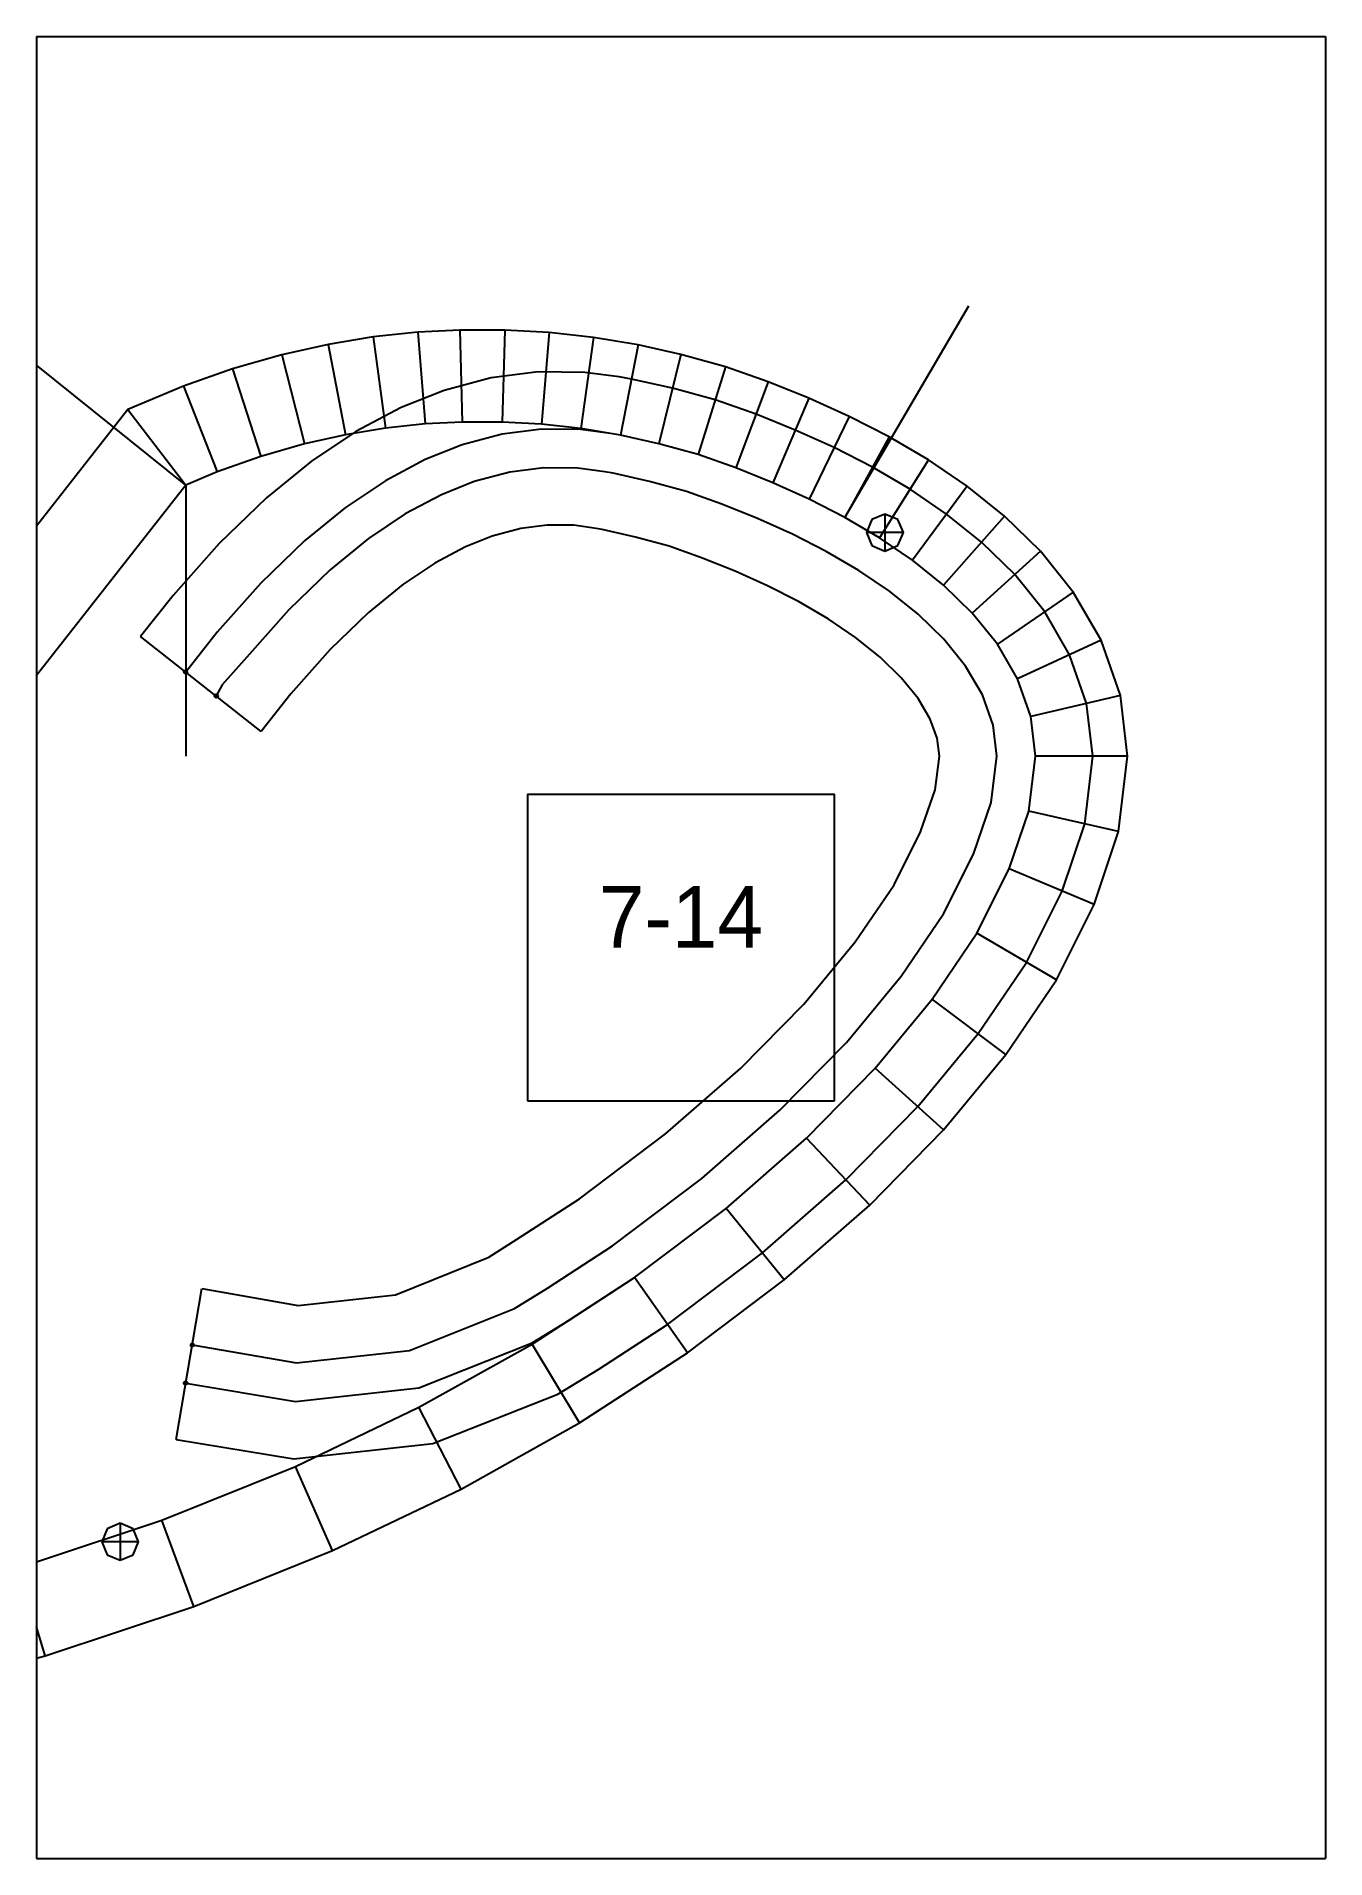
# Paper-space layout 'Plan 7-14' of a CAD drawing. Header units: metres, sheet in millimetres. Extents: x 0 to 210, y 0 to 297.
# The model-space entities are those that its viewports show. They can reach past a viewport. Long polylines and large blocks are cut down to what shows.
import ezdxf
from ezdxf.enums import TextEntityAlignment as Align

# ---------------------------------------------------------------- set-up
doc = ezdxf.new("R2010")
doc.units = ezdxf.units.M
for name, color, linetype in [('default', 7, 'Continuous'), ('mcircles', 7, 'Continuous'), ('TEXTLAYER', 7, 'Continuous'), ('VIEWPORTS', 7, 'Continuous')]:
    doc.layers.add(name, color=color, linetype=linetype)

msp = doc.modelspace()

# ---------------------------------------------------------------- linework, layer by layer
at = {"color": 9}
for p, q in [((2730, -1485), (2730, -1782)), ((2730, -1485), (2730, -1782)), ((2940, -1485), (2940, -1782)), ((2940, -1485), (2940, -1782)), ((2520, -1782), (2730, -1782)), ((2520, -1782), (2730, -1782)), ((2730, -1782), (2940, -1782)), ((2730, -1782), (2730, -2079)), ((2730, -1782), (2940, -1782)), ((2730, -1782), (2730, -2079)), ((2940, -1782), (3150, -1782)), ((2940, -1782), (2940, -2079)), ((2940, -1782), (3150, -1782)), ((2940, -1782), (2940, -2079)), ((2810, -1905.5), (2860, -1905.5)), ((2810, -1905.5), (2810, -1955.5)), ((2860, -1955.5), (2860, -1905.5)), ((2810, -1955.5), (2860, -1955.5)), ((2520, -2079), (2730, -2079)), ((2520, -2079), (2730, -2079)), ((2730, -2079), (2940, -2079)), ((2730, -2079), (2730, -2376)), ((2730, -2079), (2940, -2079)), ((2730, -2079), (2730, -2376)), ((2940, -2079), (3150, -2079)), ((2940, -2079), (2940, -2376)), ((2940, -2079), (3150, -2079)), ((2940, -2079), (2940, -2376))]:
    msp.add_line(p, q, dxfattribs=at)
at = {"layer": 'default', "color": 7, "linetype": 'Continuous'}
for p, q in [((2861.68, -1860.41), (2881.89, -1825.89)), ((2754.32, -1855.15), (2723.14, -1830.08)), ((2777.52, -1832.19), (2769.95, -1833.87)), ((2784.84, -1830.99), (2777.52, -1832.19)), ((2777.52, -1832.19), (2780.36, -1846.92)), ((2792.13, -1830.22), (2784.84, -1830.99)), ((2784.84, -1830.99), (2786.84, -1845.86)), ((2798.96, -1829.86), (2792.13, -1830.22)), ((2792.13, -1830.22), (2793.32, -1845.17)), ((2798.96, -1829.86), (2799.35, -1844.86)), ((2806.3, -1829.86), (2798.96, -1829.86)), ((2806.3, -1829.86), (2805.88, -1844.86)), ((2813.52, -1830.27), (2806.3, -1829.86)), ((2813.52, -1830.27), (2812.27, -1845.21)), ((2820.74, -1831.07), (2813.52, -1830.27)), ((2820.74, -1831.07), (2818.67, -1845.92)), ((2828.04, -1832.29), (2820.74, -1831.07)), ((2828.04, -1832.29), (2825.16, -1847.01)), ((2834.99, -1833.85), (2828.04, -1832.29)), ((2769.95, -1833.87), (2761.94, -1836.17)), ((2769.95, -1833.87), (2773.66, -1848.41)), ((2834.99, -1833.85), (2831.38, -1848.4)), ((2842.26, -1835.84), (2834.99, -1833.85)), ((2761.94, -1836.17), (2753.98, -1839.01)), ((2761.94, -1836.17), (2766.54, -1850.45)), ((2804.09, -1837.66), (2796.41, -1839.7)), ((2811.72, -1836.69), (2804.09, -1837.66)), ((2819.35, -1836.75), (2811.72, -1836.69)), ((2824.93, -1837.49), (2819.35, -1836.75)), ((2826.96, -1837.84), (2824.93, -1837.49)), ((2833.63, -1839.33), (2826.96, -1837.84)), ((2842.26, -1835.84), (2837.77, -1850.15)), ((2849.22, -1838.31), (2842.26, -1835.84)), ((2849.22, -1838.31), (2843.91, -1852.34)), ((2855.84, -1840.96), (2849.22, -1838.31)), ((2753.98, -1839.01), (2744.91, -1842.83)), ((2753.98, -1839.01), (2759.42, -1852.99)), ((2796.41, -1839.7), (2789.39, -1842.49)), ((2840.57, -1841.23), (2833.63, -1839.33)), ((2847.22, -1843.59), (2840.57, -1841.23)), ((2855.84, -1840.96), (2849.95, -1854.76)), ((2862.4, -1843.93), (2855.84, -1840.96)), ((2744.91, -1842.83), (2619.38, -2002.91)), ((2744.91, -1842.83), (2754.32, -1855.15)), ((2789.39, -1842.49), (2782.04, -1846.39)), ((2853.62, -1846.16), (2847.22, -1843.59)), ((2862.4, -1843.93), (2855.89, -1857.45)), ((2868.89, -1847.26), (2862.4, -1843.93)), ((2780.36, -1846.92), (2773.66, -1848.41)), ((2782.04, -1846.39), (2774.8, -1851.25)), ((2786.84, -1845.86), (2780.36, -1846.92)), ((2793.32, -1845.17), (2786.84, -1845.86)), ((2799.35, -1844.86), (2793.32, -1845.17)), ((2805.88, -1844.86), (2799.35, -1844.86)), ((2805.88, -1846.84), (2799.35, -1848.57)), ((2812.27, -1845.21), (2805.88, -1844.86)), ((2812.27, -1846.02), (2805.88, -1846.84)), ((2818.67, -1845.92), (2812.27, -1845.21)), ((2818.67, -1846.07), (2812.27, -1846.02)), ((2825.16, -1847.01), (2818.67, -1845.92)), ((2823.53, -1846.74), (2818.67, -1846.07)), ((2825.16, -1847.01), (2823.53, -1846.74)), ((2831.38, -1848.4), (2825.16, -1847.01)), ((2831.38, -1848.4), (2825.16, -1847.01)), ((2859.95, -1849.02), (2853.62, -1846.16)), ((2868.89, -1847.26), (2861.68, -1860.41)), ((2875.32, -1851.03), (2868.89, -1847.26)), ((2773.66, -1848.41), (2766.54, -1850.45)), ((2799.35, -1848.57), (2793.32, -1850.97)), ((2837.77, -1850.15), (2831.38, -1848.4)), ((2837.77, -1850.15), (2831.38, -1848.4)), ((2843.91, -1852.34), (2837.77, -1850.15)), ((2843.91, -1852.34), (2837.77, -1850.15)), ((2866.17, -1852.21), (2859.95, -1849.02)), ((2759.42, -1852.99), (2754.32, -1855.15)), ((2766.54, -1850.45), (2759.42, -1852.99)), ((2774.8, -1851.25), (2767.45, -1857.23)), ((2793.32, -1850.97), (2786.84, -1854.41)), ((2807.09, -1853.02), (2801.33, -1854.55)), ((2812.65, -1852.31), (2807.09, -1853.02)), ((2818.22, -1852.36), (2812.65, -1852.31)), ((2822.58, -1852.97), (2818.22, -1852.36)), ((2823.95, -1853.19), (2822.58, -1852.97)), ((2829.86, -1854.52), (2823.95, -1853.19)), ((2849.95, -1854.76), (2843.91, -1852.34)), ((2849.95, -1854.76), (2843.91, -1852.34)), ((2872.31, -1855.81), (2866.17, -1852.21)), ((2875.32, -1851.03), (2867.31, -1863.71)), ((2881.62, -1855.31), (2875.32, -1851.03)), ((2754.32, -1855.15), (2620.22, -2026.15)), ((2754.32, -1855.15), (2754.32, -1899.29)), ((2786.84, -1854.41), (2780.36, -1858.76)), ((2801.33, -1854.55), (2795.96, -1856.69)), ((2835.88, -1856.16), (2829.86, -1854.52)), ((2841.67, -1858.23), (2835.88, -1856.16)), ((2855.89, -1857.45), (2849.95, -1854.76)), ((2855.89, -1857.45), (2849.95, -1854.76)), ((2878.26, -1859.85), (2872.31, -1855.81)), ((2881.62, -1855.31), (2872.7, -1867.37)), ((2887.72, -1860.21), (2881.62, -1855.31)), ((2767.45, -1857.23), (2759.79, -1864.63)), ((2780.36, -1858.76), (2773.66, -1864.22)), ((2795.96, -1856.69), (2790.08, -1859.82)), ((2847.48, -1860.56), (2841.67, -1858.23)), ((2861.68, -1860.41), (2855.89, -1857.45)), ((2861.68, -1860.41), (2855.89, -1857.45)), ((2790.08, -1859.82), (2784.1, -1863.83)), ((2813.2, -1861.64), (2808.89, -1862.19)), ((2817.55, -1861.68), (2813.2, -1861.64)), ((2821.18, -1862.21), (2817.55, -1861.68)), ((2853.16, -1863.12), (2847.48, -1860.56)), ((2867.31, -1863.71), (2861.68, -1860.41)), ((2867.31, -1863.71), (2861.68, -1860.41)), ((2866.1, -1860.75), (2865.22, -1862.88)), ((2868.22, -1859.88), (2866.1, -1860.75)), ((2870.34, -1860.75), (2868.22, -1859.88)), ((2868.22, -1859.88), (2868.22, -1865.88)), ((2871.22, -1862.88), (2870.34, -1860.75)), ((2887.72, -1860.21), (2877.79, -1871.45)), ((2883.98, -1864.44), (2878.26, -1859.85)), ((2893.55, -1865.9), (2887.72, -1860.21)), ((2759.79, -1864.63), (2752.25, -1873.12)), ((2773.66, -1864.22), (2766.54, -1871.1)), ((2784.1, -1863.83), (2777.84, -1868.93)), ((2804.26, -1863.43), (2799.89, -1865.17)), ((2808.89, -1862.19), (2804.26, -1863.43)), ((2822.16, -1862.37), (2821.18, -1862.21)), ((2827.6, -1863.59), (2822.16, -1862.37)), ((2833.08, -1865.08), (2827.6, -1863.59)), ((2838.36, -1866.97), (2833.08, -1865.08)), ((2858.65, -1865.93), (2853.16, -1863.12)), ((2865.22, -1862.88), (2866.1, -1865)), ((2871.22, -1862.88), (2865.22, -1862.88)), ((2866.1, -1865), (2868.22, -1865.88)), ((2872.7, -1867.37), (2867.31, -1863.71)), ((2872.7, -1867.37), (2867.31, -1863.71)), ((2868.22, -1865.88), (2870.34, -1865)), ((2870.34, -1865), (2871.22, -1862.88)), ((2889.37, -1869.7), (2883.98, -1864.44)), ((2794.89, -1867.84), (2789.67, -1871.35)), ((2799.89, -1865.17), (2794.89, -1867.84)), ((2843.82, -1869.16), (2838.36, -1866.97)), ((2863.95, -1869.04), (2858.65, -1865.93)), ((2877.79, -1871.45), (2872.7, -1867.37)), ((2877.79, -1871.45), (2872.7, -1867.37)), ((2893.55, -1865.9), (2882.46, -1875.99)), ((2898.9, -1872.57), (2893.55, -1865.9)), ((2766.54, -1871.1), (2759.42, -1879.12)), ((2777.84, -1868.93), (2771.09, -1875.45)), ((2849.1, -1871.54), (2843.82, -1869.16)), ((2868.96, -1872.44), (2863.95, -1869.04)), ((2894.25, -1875.77), (2889.37, -1869.7)), ((2752.25, -1873.12), (2746.97, -1879.81)), ((2789.67, -1871.35), (2784.04, -1875.93)), ((2854.15, -1874.13), (2849.1, -1871.54)), ((2873.62, -1876.17), (2868.96, -1872.44)), ((2882.46, -1875.99), (2877.79, -1871.45)), ((2882.46, -1875.99), (2877.79, -1871.45)), ((2898.9, -1872.57), (2886.54, -1881.07)), ((2903.43, -1880.41), (2898.9, -1872.57)), ((2771.09, -1875.45), (2764.26, -1883.16)), ((2784.04, -1875.93), (2777.84, -1881.92)), ((2858.96, -1876.95), (2854.15, -1874.13)), ((2863.41, -1879.96), (2858.96, -1876.95)), ((2877.8, -1880.23), (2873.62, -1876.17)), ((2886.54, -1881.07), (2882.46, -1875.99)), ((2886.54, -1881.07), (2882.46, -1875.99)), ((2898.3, -1882.78), (2894.25, -1875.77)), ((2766.61, -1895.28), (2746.97, -1879.81)), ((2746.97, -1879.81), (2746.97, -1879.81)), ((2759.42, -1879.12), (2754.32, -1885.6)), ((2867.42, -1883.17), (2863.41, -1879.96)), ((2777.84, -1881.92), (2771.43, -1889.16)), ((2881.35, -1884.63), (2877.8, -1880.23)), ((2889.81, -1886.69), (2886.54, -1881.07)), ((2889.81, -1886.69), (2886.54, -1881.07)), ((2903.43, -1880.41), (2889.81, -1886.69)), ((2901.08, -1890.72), (2898.3, -1882.78)), ((2906.58, -1889.44), (2903.43, -1880.41)), ((2754.32, -1885.6), (2754.32, -1885.6)), ((2764.26, -1883.16), (2760.27, -1887.66)), ((2870.88, -1886.53), (2867.42, -1883.17)), ((2884.09, -1889.34), (2881.35, -1884.63)), ((2760.27, -1887.66), (2759.27, -1889.5)), ((2873.64, -1889.93), (2870.88, -1886.53)), ((2891.97, -1892.83), (2889.81, -1886.69)), ((2891.97, -1892.83), (2889.81, -1886.69)), ((2771.43, -1889.16), (2766.61, -1895.28)), ((2771.43, -1889.16), (2771.43, -1889.16)), ((2875.6, -1893.26), (2873.64, -1889.93)), ((2885.84, -1894.26), (2884.09, -1889.34)), ((2906.58, -1889.44), (2891.97, -1892.83)), ((2902.09, -1899.29), (2901.08, -1890.72)), ((2907.74, -1899.29), (2906.58, -1889.44)), ((2876.73, -1896.37), (2875.6, -1893.26)), ((2886.44, -1899.29), (2885.84, -1894.26)), ((2892.74, -1899.29), (2891.97, -1892.83)), ((2892.74, -1899.29), (2891.97, -1892.83)), ((2877.09, -1899.29), (2876.73, -1896.37)), ((2876.39, -1904.82), (2877.09, -1899.29)), ((2885.51, -1906.88), (2886.44, -1899.29)), ((2891.66, -1908.27), (2892.74, -1899.29)), ((2891.66, -1908.27), (2892.74, -1899.29)), ((2907.74, -1899.29), (2892.74, -1899.29)), ((2900.78, -1910.34), (2902.09, -1899.29)), ((2906.29, -1911.58), (2907.74, -1899.29)), ((2874.03, -1911.67), (2876.39, -1904.82)), ((2882.66, -1915.27), (2885.51, -1906.88)), ((2888.47, -1917.7), (2891.66, -1908.27)), ((2888.47, -1917.7), (2891.66, -1908.27)), ((2906.29, -1911.58), (2891.66, -1908.27)), ((2869.72, -1920.27), (2874.03, -1911.67)), ((2897.1, -1921.3), (2900.78, -1910.34)), ((2902.32, -1923.47), (2906.29, -1911.58)), ((2877.78, -1925), (2882.66, -1915.27)), ((2883.21, -1928.19), (2888.47, -1917.7)), ((2883.21, -1928.19), (2888.47, -1917.7)), ((2902.32, -1923.47), (2888.47, -1917.7)), ((2863.39, -1929.55), (2869.72, -1920.27)), ((2891.28, -1932.92), (2897.1, -1921.3)), ((2896.15, -1935.78), (2902.32, -1923.47)), ((2870.88, -1935.15), (2877.78, -1925)), ((2855.01, -1939.72), (2863.39, -1929.55)), ((2875.92, -1938.93), (2883.21, -1928.19)), ((2875.92, -1938.93), (2883.21, -1928.19)), ((2896.15, -1935.78), (2883.21, -1928.19)), ((2883.4, -1944.54), (2891.28, -1932.92)), ((2861.96, -1945.97), (2870.88, -1935.15)), ((2887.92, -1947.92), (2896.15, -1935.78)), ((2866.64, -1950.18), (2875.92, -1938.93)), ((2866.64, -1950.18), (2875.92, -1938.93)), ((2887.92, -1947.92), (2875.92, -1938.93)), ((2844.71, -1950.21), (2855.01, -1939.72)), ((2873.59, -1956.44), (2883.4, -1944.54)), ((2851.12, -1957.01), (2861.96, -1945.97)), ((2877.79, -1960.22), (2887.92, -1947.92)), ((2832.5, -1960.88), (2844.71, -1950.21)), ((2855.45, -1961.59), (2866.64, -1950.18)), ((2855.45, -1961.59), (2866.64, -1950.18)), ((2877.79, -1960.22), (2866.64, -1950.18)), ((2838.39, -1968.13), (2851.12, -1957.01)), ((2861.86, -1968.39), (2873.59, -1956.44)), ((2818.46, -1971.46), (2832.5, -1960.88)), ((2842.37, -1973.02), (2855.45, -1961.59)), ((2842.37, -1973.02), (2855.45, -1961.59)), ((2865.74, -1972.5), (2855.45, -1961.59)), ((2865.74, -1972.5), (2877.79, -1960.22)), ((2823.83, -1979.12), (2838.39, -1968.13)), ((2848.26, -1980.28), (2861.86, -1968.39)), ((2808.22, -1978.11), (2818.46, -1971.46)), ((2827.44, -1984.28), (2842.37, -1973.02)), ((2827.44, -1984.28), (2842.37, -1973.02)), ((2851.82, -1984.67), (2842.37, -1973.02)), ((2851.82, -1984.67), (2865.74, -1972.5)), ((2788.51, -1987.11), (2803.7, -1980.98)), ((2803.7, -1980.98), (2808.22, -1978.11)), ((2813.23, -1986.01), (2823.83, -1979.12)), ((2832.81, -1991.93), (2848.26, -1980.28)), ((2752.76, -2010.72), (2756.92, -1986.07)), ((2756.92, -1986.07), (2772.63, -1988.87)), ((2807.9, -1989.33), (2813.23, -1986.01)), ((2810.74, -1995.14), (2827.44, -1984.28)), ((2816.61, -1991.33), (2827.44, -1984.28)), ((2836.05, -1996.56), (2827.44, -1984.28)), ((2836.05, -1996.56), (2851.82, -1984.67)), ((2772.63, -1988.87), (2788.51, -1987.11)), ((2790.78, -1996.18), (2807.9, -1989.33)), ((2810.74, -1994.96), (2816.61, -1991.33)), ((2821.62, -1999.22), (2832.81, -1991.93)), ((2755.37, -1995.29), (2772.37, -1998.22)), ((2792.3, -2002.29), (2810.74, -1994.96)), ((2792.3, -2005.45), (2810.74, -1995.14)), ((2818.49, -2007.98), (2810.74, -1995.14)), ((2772.37, -1998.22), (2790.78, -1996.18)), ((2818.49, -2007.98), (2836.05, -1996.56)), ((2754.32, -2001.5), (2772.19, -2004.52)), ((2814.94, -2003.31), (2821.62, -1999.22)), ((2772.19, -2004.52), (2792.3, -2002.29)), ((2794.56, -2011.37), (2814.94, -2003.31)), ((2772.19, -2015.07), (2792.3, -2005.45)), ((2799.2, -2018.77), (2792.3, -2005.45)), ((2799.2, -2018.77), (2818.49, -2007.98)), ((2752.76, -2010.72), (2771.92, -2013.86)), ((2771.92, -2013.86), (2794.56, -2011.37)), ((2750.44, -2023.82), (2772.19, -2015.07)), ((2778.23, -2028.81), (2772.19, -2015.07)), ((2778.23, -2028.81), (2799.2, -2018.77)), ((2727.12, -2031.59), (2750.44, -2023.82)), ((2741.52, -2025.23), (2740.64, -2027.35)), ((2743.64, -2024.35), (2741.52, -2025.23)), ((2745.77, -2025.23), (2743.64, -2024.35)), ((2743.64, -2024.35), (2743.64, -2030.35)), ((2746.64, -2027.35), (2745.77, -2025.23)), ((2755.61, -2037.9), (2750.44, -2023.82)), ((2740.64, -2027.35), (2741.52, -2029.47)), ((2746.64, -2027.35), (2740.64, -2027.35)), ((2745.77, -2029.47), (2746.64, -2027.35)), ((2741.52, -2029.47), (2743.64, -2030.35)), ((2743.64, -2030.35), (2745.77, -2029.47)), ((2755.61, -2037.9), (2778.23, -2028.81)), ((2731.42, -2045.96), (2727.12, -2031.59)), ((2731.42, -2045.96), (2755.61, -2037.9)), ((2705.72, -2052.82), (2731.42, -2045.96))]:
    msp.add_line(p, q, dxfattribs=at)
at = {"layer": 'mcircles', "color": 7, "linetype": 'Continuous'}
for centre in [(2754.29, -1885.59), (2759.29, -1889.49), (2755.39, -1995.29), (2754.29, -2001.49)]:
    msp.add_circle(centre, 0.3, dxfattribs=at)

# ---------------------------------------------------------------- texts
at = {"layer": 'TEXTLAYER', "color": 1}
msp.add_text('7-14', height=10, dxfattribs=at).set_placement((2835, -1930.5), align=Align.CENTER)

psp = doc.layouts.new('Plan 7-14')

# ---------------------------------------------------------------- viewports
at = {"layer": 'VIEWPORTS'}
psp.add_viewport(center=(105, 148.5), size=(210, 297), view_center_point=(2835, -1930.5), view_height=297, dxfattribs=at)

doc.saveas('drawing.dxf')
